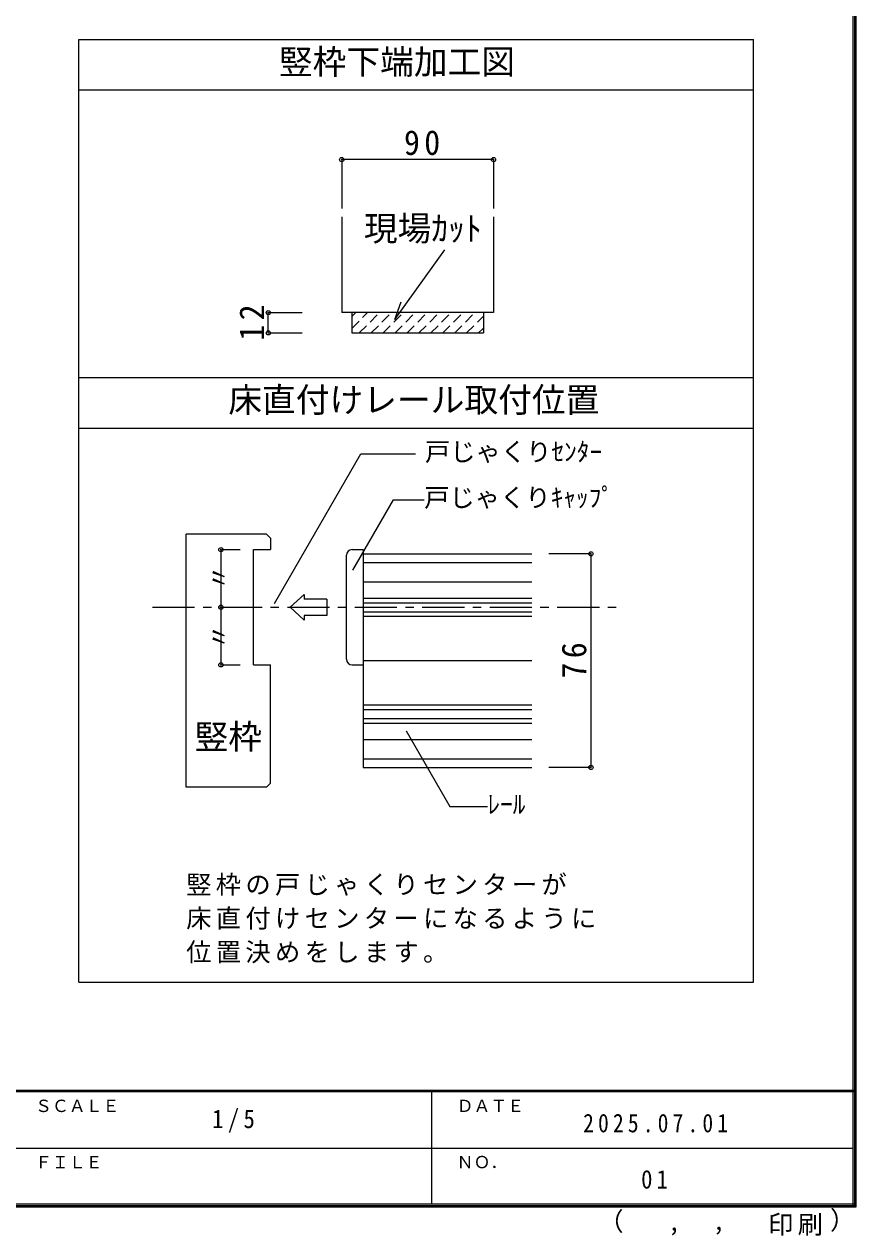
# Model space of a CAD drawing. Units: millimetres, scale not verified, with parts at other scales. Extents: x -973 to 977, y -718 to 696.
# Drawn here: x 484 to 977, y -718 to 0 of the extents above; entities that cross this region are included whole.
import ezdxf
from ezdxf.enums import TextEntityAlignment as Align

# ---------------------------------------------------------------- set-up
doc = ezdxf.new("R2010")
doc.units = ezdxf.units.MM
doc.header["$LTSCALE"] = 5
doc.header["$PDMODE"] = 32
doc.header["$PDSIZE"] = 2.5
doc.linetypes.add('CHAIN1', pattern=[8, 5, -1, 1, -1])
doc.linetypes.add('DASHED1', pattern=[1.8, 1.2, -0.6])
for name, color, linetype in [('0-0_補助線', 4, 'Continuous'), ('0-4_枠', 3, 'Continuous'), ('0-A_文字', 7, 'Continuous'), ('0-B_寸法', 7, 'Continuous'), ('0-C_ハッチ', 4, 'DASHED1'), ('2-1_通り芯', 4, 'CHAIN1'), ('2-4_枠', 3, 'Continuous'), ('2-7_金物', 4, 'Continuous'), ('2-A_文字', 7, 'Continuous'), ('2-B_寸法', 4, 'Continuous'), ('F-1_枠', 6, 'Continuous'), ('F-A_文字', 7, 'Continuous')]:
    doc.layers.add(name, color=color, linetype=linetype)
doc.styles.add('ＭＳ ゴシック', font='')
doc.styles.get('ＭＳ ゴシック').set_extended_font_data('MS Gothic')

msp = doc.modelspace()

# ---------------------------------------------------------------- linework, layer by layer
at = {"layer": '0-0_補助線'}
for p, q in [((761.845, -79.724), (671.845, -79.724)), ((671.845, -79.724), (671.845, -108.793)), ((761.845, -79.724), (761.845, -108.793))]:
    msp.add_line(p, q, dxfattribs=at)
at = {"layer": '0-0_補助線', "color": 7}
for p in [(671.845, -79.724), (761.845, -79.724)]:
    msp.add_point(p, dxfattribs=at)
at = {"layer": '0-4_枠'}
for p, q in [((671.845, -113.697), (671.845, -170.493)), ((761.845, -113.697), (761.845, -170.493)), ((761.845, -170.493), (671.845, -170.493)), ((677.845, -170.493), (677.845, -182.493)), ((755.845, -170.493), (755.845, -182.493)), ((677.845, -182.493), (755.845, -182.493))]:
    msp.add_line(p, q, dxfattribs=at)
at = {"layer": '0-A_文字', "color": 3}
for p, q in [((915.918, -567.5), (915.918, -8.5)), ((515.918, -38.5), (915.918, -38.5)), ((515.918, -208.912), (915.918, -208.912)), ((515.918, -238.912), (915.918, -238.912)), ((515.918, -567.5), (915.918, -567.5))]:
    msp.add_line(p, q, dxfattribs=at)
at = {"layer": '0-A_文字'}
for q in [(732.978, -133.325), (706.973, -164.178)]:
    msp.add_line((703.226, -174.485), q, dxfattribs=at)
at = {"layer": '0-A_文字', "color": 3}
msp.add_lwpolyline([(515.918, -567.5), (515.918, -8.5), (915.918, -8.5)], dxfattribs=at)
at = {"layer": '0-B_寸法', "color": 4}
for p, q in [((628.287, -170.493), (648.287, -170.493)), ((628.287, -182.493), (628.287, -170.493)), ((628.287, -182.493), (648.287, -182.493))]:
    msp.add_line(p, q, dxfattribs=at)
at = {"layer": '0-B_寸法'}
for p in [(628.287, -170.493), (628.287, -182.493)]:
    msp.add_point(p, dxfattribs=at)
at = {"layer": '0-C_ハッチ'}
for p, q in [((677.845, -172.767), (680.119, -170.493)), ((677.845, -179.838), (687.19, -170.493)), ((682.261, -182.493), (694.261, -170.493)), ((689.332, -182.493), (701.332, -170.493)), ((696.403, -182.493), (708.403, -170.493)), ((703.474, -182.493), (715.474, -170.493)), ((710.545, -182.493), (722.545, -170.493)), ((717.616, -182.493), (729.616, -170.493)), ((724.687, -182.493), (736.687, -170.493)), ((731.759, -182.493), (743.759, -170.493)), ((738.83, -182.493), (750.345, -170.978)), ((745.901, -182.493), (755.845, -172.549)), ((752.972, -182.493), (755.845, -179.62))]:
    msp.add_line(p, q, dxfattribs=at)
at = {"layer": '2-1_通り芯'}
msp.add_line((559.587, -345.17), (839.587, -345.17), dxfattribs=at)
at = {"layer": '2-4_枠'}
for p, q in [((629.587, -304.193), (629.587, -311.003)), ((619.587, -311.003), (629.587, -311.003)), ((619.587, -379.336), (619.587, -311.003)), ((619.587, -379.336), (629.587, -379.336)), ((629.587, -449.479), (629.587, -379.336)), ((627.23, -451.836), (629.587, -449.479))]:
    msp.add_line(p, q, dxfattribs=at)
for points in [[(629.587, -304.193), (627.23, -301.836), (579.587, -301.836)], [(627.23, -451.836), (579.587, -451.836), (579.587, -301.836)]]:
    msp.add_lwpolyline(points, dxfattribs=at)
at = {"layer": '2-7_金物'}
for p, q in [((674.587, -376.003), (674.587, -314.336)), ((684.587, -318.722), (784.587, -318.722)), ((684.587, -330.17), (784.587, -330.17)), ((641.173, -345.17), (649.456, -337.577)), ((649.456, -337.577), (649.456, -340.338)), ((663.03, -340.338), (649.456, -340.338)), ((663.03, -340.338), (663.03, -350.001)), ((684.587, -339.789), (784.587, -339.789)), ((641.173, -345.17), (649.456, -352.762)), ((649.456, -350.001), (649.456, -352.762)), ((663.03, -350.001), (649.456, -350.001)), ((684.587, -350.551), (784.587, -350.551)), ((677.921, -379.336), (684.587, -379.336)), ((684.587, -403.122), (784.587, -403.122)), ((684.587, -413.884), (784.587, -413.884)), ((684.587, -423.503), (784.587, -423.503)), ((684.587, -434.951), (784.587, -434.951))]:
    msp.add_line(p, q, dxfattribs=at)
at = {"layer": '2-7_金物', "color": 7}
for p, q in [((684.587, -313.503), (684.587, -440.17)), ((684.587, -313.503), (784.587, -313.503)), ((684.587, -342.503), (784.587, -342.503)), ((684.587, -347.836), (784.587, -347.836)), ((684.587, -376.836), (784.587, -376.836)), ((684.587, -405.836), (784.587, -405.836)), ((684.587, -411.17), (784.587, -411.17)), ((684.587, -440.17), (784.587, -440.17))]:
    msp.add_line(p, q, dxfattribs=at)
at = {"layer": '2-7_金物'}
msp.add_lwpolyline([(677.921, -311.003), (684.587, -311.003), (684.587, -379.336)], dxfattribs=at)
for centre, start, end in [((677.921, -314.336), 90, 180), ((677.921, -376.003), 180, 270)]:
    msp.add_arc(centre, 3.333, start, end, dxfattribs=at)
at = {"layer": '2-A_文字'}
for p, q in [((631.888, -343.035), (683.137, -254.269)), ((683.137, -254.269), (715.483, -254.269)), ((678.505, -323.147), (702.591, -281.429)), ((702.591, -281.429), (720.723, -281.429))]:
    msp.add_line(p, q, dxfattribs=at)
msp.add_lwpolyline([(710.082, -418.395), (735.99, -463.269), (758.224, -463.269)], dxfattribs=at)
msp.add_point((600.144, -345.17), dxfattribs=at)
at = {"layer": '2-B_寸法'}
for p, q in [((600.144, -311.003), (611.533, -311.003)), ((600.144, -311.003), (600.144, -379.336)), ((819.587, -313.503), (794.587, -313.503)), ((819.587, -313.503), (819.587, -440.17)), ((600.144, -379.336), (611.533, -379.336)), ((819.587, -440.17), (794.587, -440.17))]:
    msp.add_line(p, q, dxfattribs=at)
at = {"layer": '2-B_寸法', "color": 7}
for p in [(600.144, -311.003), (819.587, -313.503), (600.144, -379.336), (819.587, -440.17)]:
    msp.add_point(p, dxfattribs=at)
at = {"layer": 'F-1_枠'}
for p, q in [((974.986, 695.833), (974.986, -700.833)), ((975.82, 695.833), (975.82, -700.833)), ((976.653, 695.833), (976.653, -700.833)), ((976.653, -631.667), (-973.347, -631.667)), ((976.653, -632.5), (-973.347, -632.5)), ((724.986, -632.5), (724.986, -699.167)), ((1.653, -665.833), (974.986, -665.834)), ((976.653, -699.167), (-973.347, -699.167)), ((976.653, -700), (-973.347, -700)), ((976.653, -700.833), (-973.347, -700.833))]:
    msp.add_line(p, q, dxfattribs=at)

# ---------------------------------------------------------------- texts
at = {"layer": '0-0_補助線', "color": 7, "insert": (708.72, -77.224), "char_height": 14.66, "attachment_point": 7, "style": 'ＭＳ ゴシック'}
msp.add_mtext('\\T1.27;\\W0.95;90', dxfattribs=at)
at = {"layer": '0-A_文字', "style": 'ＭＳ ゴシック'}
for s, p in [('竪枠下端加工図', (634.602, -33.5)), ('現場ｶｯﾄ', (684.942, -132.281)), ('床直付けレール取付位置', (604.587, -233.912))]:
    msp.add_text(s, height=14.66, dxfattribs=at).set_placement(p, align=Align.BOTTOM_LEFT)
at = {"layer": '0-B_寸法', "insert": (625.787, -187.118), "char_height": 14.66, "attachment_point": 7, "rotation": 90, "style": 'ＭＳ ゴシック'}
msp.add_mtext('\\T1.27;\\W0.95;12', dxfattribs=at)
at = {"layer": '2-A_文字', "style": 'ＭＳ ゴシック'}
for s, height, p in [('戸じゃくりｾﾝﾀｰ', 11, (721.184, -261.769)), ('戸じゃくりｷｬｯﾌﾟ', 11, (720.723, -288.929)), ('竪枠', 14.66, (584.587, -433.65)), ('ﾚｰﾙ', 11, (758.224, -470.769))]:
    msp.add_text(s, height=height, dxfattribs=at).set_placement(p, align=Align.BOTTOM_LEFT)
for p in [(607.644, -335.17), (607.644, -370.17)]:
    msp.add_text('〃', height=11, rotation=90, dxfattribs=at).set_placement(p, align=Align.BOTTOM_LEFT)
at = {"layer": '2-A_文字', "char_height": 11, "attachment_point": 7, "style": 'ＭＳ ゴシック'}
for s, insert in [('\\T1.17;竪枠の戸じゃくりセンターが', (579.587, -516.308)), ('\\T1.17;床直付けセンターになるように', (579.587, -536.308)), ('\\T1.17;位置決めをします。', (579.587, -556.308))]:
    msp.add_mtext(s, dxfattribs=dict(at, insert=insert))
at = {"layer": '2-B_寸法', "color": 7, "insert": (817.087, -387.461), "char_height": 14.66, "attachment_point": 7, "rotation": 90, "style": 'ＭＳ ゴシック'}
msp.add_mtext('\\T1.27;\\W0.95;76', dxfattribs=at)
at = {"layer": 'F-A_文字', "style": 'ＭＳ ゴシック'}
for s, height, p in [('ＳＣＡＬＥ', 7.331, (489.986, -646.667)), ('ＤＡＴＥ', 7.331, (739.986, -646.667)), ('ＦＩＬＥ', 7.331, (489.986, -680)), ('ＮＯ．', 7.331, (739.986, -680.001)), ('（', 11, (823.992, -718.052)), ('）', 11, (961.387, -717.355)), (',', 11, (865.199, -718.052)), (',', 11, (891.686, -717.588))]:
    msp.add_text(s, height=height, dxfattribs=at).set_placement(p, align=Align.BOTTOM_LEFT)
at = {"layer": 'F-A_文字', "char_height": 11, "attachment_point": 7, "style": 'ＭＳ ゴシック'}
for s, insert in [('\\T1.38;\\W0.9;1/5', (594.986, -656.667)), ('\\T1.39;\\W0.85;2025.07.01', (814.986, -656.667)), ('\\T1.36;\\W0.9;01', (849.361, -690.001)), ('\\T1.17;印刷', (924.678, -717.82))]:
    msp.add_mtext(s, dxfattribs=dict(at, insert=insert))

doc.saveas('drawing.dxf')
